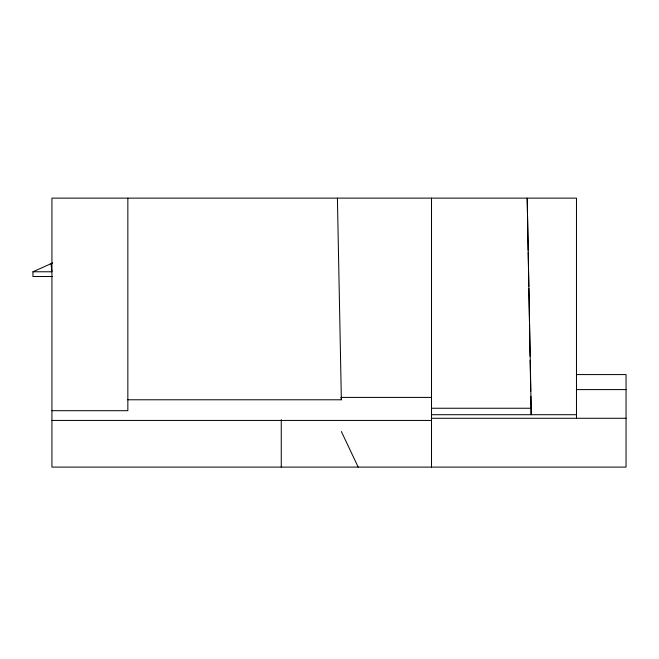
<?xml version="1.0" encoding="UTF-8"?>
<svg xmlns="http://www.w3.org/2000/svg" width="659" height="659" viewBox="0 0 659 659"><rect width="100%" height="100%" fill="white"/><g stroke="black" fill="none" stroke-linecap="round" stroke-linejoin="round"><path stroke-width="0.99" d="M52.44 276.516L32.95 276.516L32.95 271.772L52.679 262.933M32.95 271.772L51.929 271.772L51.04 263.666M576.477 374.576L626.05 374.576L626.05 467.099L51.929 467.099L51.929 198.128L576.477 198.128L576.477 418.276M576.477 389.601L626.05 389.601M340.925 397.41L431.513 397.41M127.846 399.782L341.362 399.782L341.362 397.41M431.513 408.25L531.154 408.25L531.154 414.709L530.816 396.232M51.929 410.697L127.846 410.697L127.846 198.128M431.513 414.709L576.477 414.709M431.513 418.276L626.05 418.276M51.929 420.442L431.513 420.442M341.362 431.505L358.175 467.099M531.154 408.25L527.2 198.128L528.156 250.478M337.408 198.128L341.362 399.782M528.197 252.529L528.815 286.401M528.847 288.453L529.449 321.304M529.506 324.376L530.083 356.198M530.157 360.308L530.726 391.1M431.513 198.128L431.513 467.099M281.261 419.767L281.261 467.099"/></g></svg>
